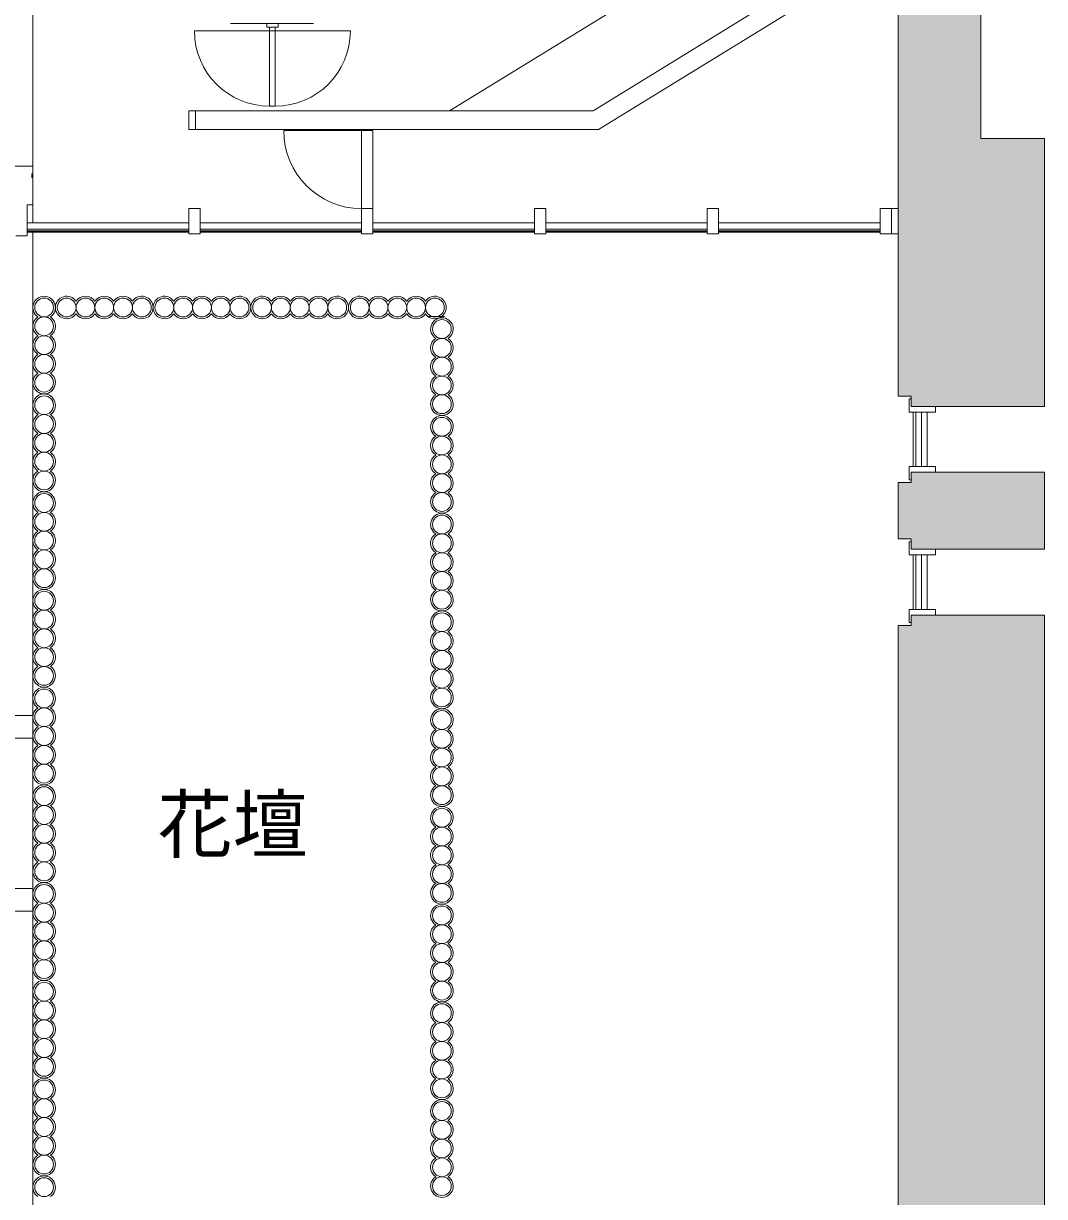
# Model space of a CAD drawing. Units: millimetres, scale not verified. Extents: x -61855 to 52913, y -114842 to -21833.
# Drawn here: x 19148 to 24583, y -103028 to -96787 of the extents above; entities that cross this region are included whole.
import ezdxf
from ezdxf.enums import TextEntityAlignment as Align

# ---------------------------------------------------------------- set-up
doc = ezdxf.new("R2010")
doc.units = ezdxf.units.MM
doc.header["$LTSCALE"] = 200
for name, color, linetype, lineweight in [('0-1_躯体', 7, 'Continuous', 9), ('0-2_建具', 7, 'Continuous', 9), ('0-5_設備機器', 7, 'Continuous', 9), ('0-9', 2, 'Continuous', 5)]:
    doc.layers.add(name, color=color, linetype=linetype, lineweight=lineweight)
doc.layers.add('0-4_室名', color=7, linetype='Continuous')
doc.styles.add('・', font='')
doc.styles.get('・').set_extended_font_data('・')

msp = doc.modelspace()

# ---------------------------------------------------------------- linework, layer by layer
at = {"layer": '0-1_躯体'}
for p, q in [((23803.2, -98770), (23803.2, -88490)), ((24243.2, -97400), (24243.2, -95000)), ((24243.2, -97400), (24583.2, -97400)), ((24583.2, -97840), (24583.2, -97400)), ((24583.2, -98825), (24583.2, -97840)), ((23803.2, -98770), (23873.2, -98770)), ((23873.2, -98825), (23873.2, -98770)), ((23873.2, -98825), (24583.2, -98825)), ((23803.2, -99230), (23873.2, -99230)), ((23803.2, -99530), (23803.2, -99230)), ((23873.2, -99175), (24583.2, -99175)), ((23873.2, -99175), (23873.2, -99230)), ((24583.2, -99585), (24583.2, -99175)), ((23803.2, -99530), (23873.2, -99530)), ((23873.2, -99585), (23873.2, -99530)), ((23873.2, -99585), (24583.2, -99585)), ((23873.2, -99935), (24583.2, -99935)), ((23873.2, -99935), (23873.2, -99990)), ((24583.2, -105485), (24583.2, -99935)), ((23803.2, -99990), (23873.2, -99990)), ((23803.2, -106165), (23803.2, -99990))]:
    msp.add_line(p, q, dxfattribs=at)
at = {"layer": '0-1_躯体', "color": 9}
for points in [[(24243.2, -95000), (23803.2, -95000), (24243.2, -97400), (23803.2, -97400)], [(24583.2, -97400), (23803.2, -97400), (24583.2, -98770), (23803.2, -98770)], [(23873.2, -98770), (23873.2, -98825), (24583.2, -98770), (24583.2, -98825)], [(23803.2, -99230), (23803.2, -99530), (24583.2, -99230), (24583.2, -99530)], [(24583.2, -99175), (23873.2, -99175), (24583.2, -99230), (23873.2, -99230)], [(24583.2, -99585), (24583.2, -99530), (23873.2, -99585), (23873.2, -99530)], [(23873.2, -99990), (24583.2, -99990), (23873.2, -99935), (24583.2, -99935)], [(23803.2, -106165), (24583.2, -106165), (23803.2, -99990), (24583.2, -99990)]]:
    msp.add_solid(points, dxfattribs=at)
at = {"layer": '0-2_建具'}
for p, q in [((19078.3, -97547.5), (19198.3, -97547.5)), ((19168.3, -97917.5), (19168.3, -97752.5)), ((20028.3, -97772.5), (20088.3, -97772.5)), ((20028.3, -97772.5), (20028.3, -97847.5)), ((20088.3, -97772.5), (20088.3, -97907.5)), ((21008.3, -97772.5), (20948.3, -97772.5)), ((20948.3, -97772.5), (20948.3, -97907.5)), ((21008.3, -97772.5), (21008.3, -97907.5)), ((21928.3, -97772.5), (21868.3, -97772.5)), ((21868.3, -97772.5), (21868.3, -97907.5)), ((21928.3, -97772.5), (21928.3, -97907.5)), ((22848.3, -97772.5), (22788.3, -97772.5)), ((22788.3, -97772.5), (22788.3, -97907.5)), ((22848.3, -97772.5), (22848.3, -97907.5)), ((23768.3, -97772.5), (23708.3, -97772.5)), ((23708.3, -97772.5), (23708.3, -97907.5)), ((23768.3, -97907.5), (23768.3, -97772.5)), ((23768.3, -97772.5), (23803.3, -97772.5)), ((23803.3, -97907.5), (23803.3, -97772.5)), ((20028.3, -97847.5), (19168.3, -97847.5)), ((20028.3, -97848.5), (19168.3, -97848.5)), ((20028.3, -97907.5), (20028.3, -97847.5)), ((20088.3, -97847.5), (20948.3, -97847.5)), ((20948.3, -97848.5), (20088.3, -97848.5)), ((21008.3, -97847.5), (21868.3, -97847.5)), ((21868.3, -97848.5), (21008.3, -97848.5)), ((21928.3, -97847.5), (22788.3, -97847.5)), ((22788.3, -97848.5), (21928.3, -97848.5)), ((22848.3, -97847.5), (23708.3, -97847.5)), ((23708.3, -97848.5), (22848.3, -97848.5)), ((19168.3, -97917.5), (19108.3, -97917.5)), ((20028.3, -97882.5), (19168.3, -97882.5)), ((20028.3, -97891.5), (19168.3, -97891.5)), ((20028.3, -97892.5), (19168.3, -97892.5)), ((20028.3, -97897.5), (19168.3, -97897.5)), ((20028.3, -97907.5), (20088.3, -97907.5)), ((20948.3, -97882.5), (20088.3, -97882.5)), ((20948.3, -97891.5), (20088.3, -97891.5)), ((20948.3, -97892.5), (20088.3, -97892.5)), ((20088.3, -97897.5), (20088.3, -97907.5)), ((20948.3, -97897.5), (20088.3, -97897.5)), ((21008.3, -97907.5), (20948.3, -97907.5)), ((21868.3, -97882.5), (21008.3, -97882.5)), ((21868.3, -97891.5), (21008.3, -97891.5)), ((21868.3, -97892.5), (21008.3, -97892.5)), ((21008.3, -97897.5), (21008.3, -97907.5)), ((21868.3, -97897.5), (21008.3, -97897.5)), ((21928.3, -97907.5), (21868.3, -97907.5)), ((22788.3, -97882.5), (21928.3, -97882.5)), ((22788.3, -97891.5), (21928.3, -97891.5)), ((22788.3, -97892.5), (21928.3, -97892.5)), ((21928.3, -97897.5), (21928.3, -97907.5)), ((22788.3, -97897.5), (21928.3, -97897.5)), ((22848.3, -97907.5), (22788.3, -97907.5)), ((23708.3, -97882.5), (22848.3, -97882.5)), ((23708.3, -97891.5), (22848.3, -97891.5)), ((23708.3, -97892.5), (22848.3, -97892.5)), ((22848.3, -97897.5), (22848.3, -97907.5)), ((23708.3, -97897.5), (22848.3, -97897.5)), ((23768.3, -97907.5), (23708.3, -97907.5)), ((23768.3, -97907.5), (23803.3, -97907.5)), ((23863.2, -98785), (23863.2, -98855)), ((23863.2, -98785), (23873.2, -98785)), ((23873.2, -98785), (23873.2, -98825)), ((24003.2, -98825), (23873.2, -98825)), ((23883.2, -98855), (23883.2, -99000)), ((23898.2, -98855), (23898.2, -99000)), ((23928.2, -98855), (23928.2, -99000)), ((23958.2, -98855), (23958.2, -99000)), ((23883.2, -99145), (23883.2, -99000)), ((23898.2, -99145), (23898.2, -99000)), ((23928.2, -99145), (23928.2, -99000)), ((23958.2, -99145), (23958.2, -99000)), ((24003.2, -99145), (23863.2, -99145)), ((23863.2, -99145), (23863.2, -99215)), ((24003.2, -99175), (24003.2, -99145)), ((23863.2, -99215), (23873.2, -99215)), ((23863.2, -99545), (23863.2, -99615)), ((23863.2, -99545), (23873.2, -99545)), ((23873.2, -99545), (23873.2, -99585)), ((24003.2, -99585), (23873.2, -99585)), ((23883.2, -99615), (23883.2, -99760)), ((23898.2, -99615), (23898.2, -99760)), ((23928.2, -99615), (23928.2, -99760)), ((23958.2, -99615), (23958.2, -99760)), ((23883.2, -99905), (23883.2, -99760)), ((23898.2, -99905), (23898.2, -99760)), ((23928.2, -99905), (23928.2, -99760)), ((23958.2, -99905), (23958.2, -99760)), ((24003.2, -99905), (23863.2, -99905)), ((23863.2, -99905), (23863.2, -99975)), ((24003.2, -99935), (24003.2, -99905)), ((23863.2, -99975), (23873.2, -99975))]:
    msp.add_line(p, q, dxfattribs=at)
for points in [[(19198.3, -97547.5), (19198.3, -97587.5), (19193.3, -97587.5), (19193.3, -97607.5), (19198.3, -97607.5), (19198.3, -97752.5), (19168.3, -97752.5)], [(24003.2, -98825), (24003.2, -98855), (23863.2, -98855)], [(24003.2, -99175), (23873.2, -99175), (23873.2, -99215)], [(24003.2, -99585), (24003.2, -99615), (23863.2, -99615)], [(24003.2, -99935), (23873.2, -99935), (23873.2, -99975)]]:
    msp.add_lwpolyline(points, dxfattribs=at)
at = {"layer": '0-5_設備機器'}
for p, q in [((23703.2, -95847.1), (21416, -97252.5)), ((23703.2, -96316.5), (22180, -97252.5)), ((23803.2, -96372.5), (22208.3, -97352.5)), ((20250.6, -96787.5), (20692.8, -96787.5)), ((20443.3, -96787.5), (20443.3, -96807.5)), ((20503.3, -96787.5), (20503.3, -96807.5)), ((20443.3, -96807.5), (20503.3, -96807.5)), ((20458.3, -96827.5), (20458.3, -96807.5)), ((20458.3, -96827.5), (20488.3, -96827.5)), ((20458.3, -96827.5), (20458.3, -97227.5)), ((20488.3, -96827.5), (20488.3, -96807.5)), ((20488.3, -96827.5), (20488.3, -97225.8)), ((20458.3, -97227.5), (20488.3, -97227.5)), ((22180, -97252.5), (20028.3, -97252.5)), ((20028.3, -97352.5), (20028.3, -97252.5)), ((20063.3, -97352.5), (20063.3, -97252.5)), ((22208.3, -97352.5), (20028.3, -97352.5)), ((20948.3, -97772.5), (20948.3, -97357.5)), ((21008.3, -97357.5), (20948.3, -97357.5)), ((21008.3, -97772.5), (21008.3, -97357.5)), ((21008.3, -97772.5), (20948.3, -97772.5))]:
    msp.add_line(p, q, dxfattribs=at)
at = {"layer": '0-5_設備機器', "color": 4, "lineweight": 5}
for p, q in [((20458.3, -96827.5), (20058.3, -96827.5)), ((20488.3, -96827.5), (20888.3, -96827.5)), ((20948.3, -97357.5), (20533.3, -97357.5))]:
    msp.add_line(p, q, dxfattribs=at)
for centre, radius, start, end in [((20458.3, -96827.5), 400, 180, 270), ((20488.3, -96827.5), 400, 270, 0), ((20948.3, -97357.5), 415, 180, 270)]:
    msp.add_arc(centre, radius, start, end, dxfattribs=at)
at = {"layer": '0-9', "color": 7, "lineweight": 9}
for p, q in [((19198.3, -85327.5), (19198.3, -97847.5)), ((19198.3, -97897.5), (19198.3, -104480.1)), ((19198.3, -98214.5), (19198.3, -102968.9)), ((21389.7, -98347.1), (21300, -98347.1)), ((19198.3, -100470), (7118.3, -100470)), ((18871.2, -100590), (19198.3, -100590)), ((18884.3, -101390), (19198.3, -101390)), ((19198.3, -101510), (7118.3, -101510))]:
    msp.add_line(p, q, dxfattribs=at)
for centre in [(19258.3, -98298.5), (19378.3, -98298.5), (19478.3, -98298.5), (19578.3, -98298.5), (19678.3, -98298.5), (19778.3, -98298.5), (19898.3, -98298.5), (19998.3, -98298.5), (20098.3, -98298.5), (20198.3, -98298.5), (20298.3, -98298.5), (20418.3, -98298.5), (20518.3, -98298.5), (20618.3, -98298.5), (20718.3, -98298.5), (20818.3, -98298.5), (20938.3, -98298.5), (21038.3, -98298.5), (21138.3, -98298.5), (21238.3, -98298.5), (21338.3, -98298.5), (19258.3, -98398.5), (21375.6, -98413.1), (19258.3, -98498.5), (21375.6, -98513.1), (19258.3, -98598.5), (21375.6, -98613.1), (19258.3, -98698.5), (21375.6, -98713.1), (19258.3, -98818.5), (21375.6, -98813.1), (19258.3, -98918.5), (21375.6, -98933.1), (19258.3, -99018.5), (21375.6, -99033.1), (19258.3, -99118.5), (21375.6, -99133.1), (19258.3, -99218.5), (21375.6, -99233.1), (19258.3, -99338.5), (21375.6, -99333.1), (19258.3, -99438.5), (21375.6, -99453.1), (19258.3, -99538.5), (21375.6, -99553.1), (19258.3, -99638.5), (21375.6, -99653.1), (19258.3, -99738.5), (21375.6, -99753.1), (19258.3, -99858.5), (21375.6, -99853.1), (19258.3, -99958.5), (21375.6, -99973.1), (19258.3, -100058.5), (21375.6, -100073.1), (19258.3, -100158.5), (21375.6, -100173.1), (19258.3, -100258.5), (21375.6, -100273.1), (19258.3, -100378.5), (21375.6, -100373.1), (19258.3, -100478.5), (21375.6, -100493.1), (19258.3, -100578.5), (21375.6, -100593.1), (19258.3, -100678.5), (21375.6, -100693.1), (19258.3, -100778.5), (21375.6, -100793.1), (19258.3, -100898.5), (21375.6, -100893.1), (19258.3, -100998.5), (21375.6, -101013.1), (19258.3, -101098.5), (21375.6, -101113.1), (19258.3, -101198.5), (21375.6, -101213.1), (19258.3, -101298.5), (21375.6, -101313.1), (19258.3, -101418.5), (21375.6, -101413.1), (19258.3, -101518.5), (21375.6, -101533.1), (19258.3, -101618.5), (21375.6, -101633.1), (19258.3, -101718.5), (21375.6, -101733.1), (19258.3, -101818.5), (21375.6, -101833.1), (19258.3, -101938.5), (21375.6, -101933.1), (19258.3, -102038.5), (21375.6, -102053.1), (19258.3, -102138.5), (21375.6, -102153.1), (19258.3, -102238.5), (21375.6, -102253.1), (19258.3, -102338.5), (21375.6, -102353.1), (19258.3, -102458.5), (21375.6, -102453.1), (19258.3, -102558.5), (21375.6, -102573.1), (19258.3, -102658.5), (21375.6, -102673.1), (19258.3, -102758.5), (21375.6, -102773.1), (19258.3, -102858.5), (21375.6, -102873.1), (19258.3, -102978.5), (21375.6, -102973.1)]:
    msp.add_circle(centre, 50, dxfattribs=at)
for centre, start, end in [((19258.3, -98298.5), 303.55731, 236.44269), ((19378.3, -98298.5), 33.55731, 326.44269), ((19478.3, -98298.5), 33.55731, 146.44269), ((19578.3, -98298.5), 33.55731, 146.44269), ((19678.3, -98298.5), 33.55731, 146.44269), ((19778.3, -98298.5), 213.55731, 146.44269), ((19898.3, -98298.5), 33.55731, 326.44269), ((19998.3, -98298.5), 33.55731, 146.44269), ((20098.3, -98298.5), 33.55731, 146.44269), ((20198.3, -98298.5), 33.55731, 146.44269), ((20298.3, -98298.5), 213.55731, 146.44269), ((20418.3, -98298.5), 33.55731, 326.44269), ((20518.3, -98298.5), 33.55731, 146.44269), ((20618.3, -98298.5), 33.55731, 146.44269), ((20718.3, -98298.5), 33.55731, 146.44269), ((20818.3, -98298.5), 213.55731, 146.44269), ((20938.3, -98298.5), 33.55731, 326.44269), ((21038.3, -98298.5), 33.55731, 146.44269), ((21138.3, -98298.5), 33.55731, 146.44269), ((21238.3, -98298.5), 33.55731, 146.44269), ((21338.3, -98298.5), 213.55731, 146.44269), ((19258.3, -98398.5), 123.55731, 236.44269), ((19258.3, -98398.5), 303.55731, 56.44269), ((19478.3, -98298.5), 213.55731, 326.44269), ((19578.3, -98298.5), 213.55731, 326.44269), ((19678.3, -98298.5), 213.55731, 326.44269), ((19998.3, -98298.5), 213.55731, 326.44269), ((20098.3, -98298.5), 213.55731, 326.44269), ((20198.3, -98298.5), 213.55731, 326.44269), ((20518.3, -98298.5), 213.55731, 326.44269), ((20618.3, -98298.5), 213.55731, 326.44269), ((20718.3, -98298.5), 213.55731, 326.44269), ((21038.3, -98298.5), 213.55731, 326.44269), ((21138.3, -98298.5), 213.55731, 326.44269), ((21238.3, -98298.5), 213.55731, 326.44269), ((21375.6, -98413.1), 303.55731, 236.44269), ((19258.3, -98498.5), 123.55731, 236.44269), ((19258.3, -98498.5), 303.55731, 56.44269), ((21375.6, -98513.1), 123.55731, 236.44269), ((21375.6, -98513.1), 303.55731, 56.44269), ((19258.3, -98598.5), 123.55731, 236.44269), ((19258.3, -98598.5), 303.55731, 56.44269), ((21375.6, -98613.1), 123.55731, 236.44269), ((21375.6, -98613.1), 303.55731, 56.44269), ((19258.3, -98698.5), 123.55731, 56.44269), ((21375.6, -98713.1), 123.55731, 236.44269), ((21375.6, -98713.1), 303.55731, 56.44269), ((19258.3, -98818.5), 303.55731, 236.44269), ((21375.6, -98813.1), 123.55731, 56.44269), ((19258.3, -98918.5), 123.55731, 236.44269), ((19258.3, -98918.5), 303.55731, 56.44269), ((21375.6, -98933.1), 303.55731, 236.44269), ((19258.3, -99018.5), 123.55731, 236.44269), ((19258.3, -99018.5), 303.55731, 56.44269), ((21375.6, -99033.1), 123.55731, 236.44269), ((21375.6, -99033.1), 303.55731, 56.44269), ((19258.3, -99118.5), 123.55731, 236.44269), ((19258.3, -99118.5), 303.55731, 56.44269), ((21375.6, -99133.1), 123.55731, 236.44269), ((21375.6, -99133.1), 303.55731, 56.44269), ((19258.3, -99218.5), 123.55731, 56.44269), ((21375.6, -99233.1), 123.55731, 236.44269), ((21375.6, -99233.1), 303.55731, 56.44269), ((19258.3, -99338.5), 303.55731, 236.44269), ((21375.6, -99333.1), 123.55731, 56.44269), ((19258.3, -99438.5), 123.55731, 236.44269), ((19258.3, -99438.5), 303.55731, 56.44269), ((21375.6, -99453.1), 303.55731, 236.44269), ((19258.3, -99538.5), 123.55731, 236.44269), ((19258.3, -99538.5), 303.55731, 56.44269), ((21375.6, -99553.1), 123.55731, 236.44269), ((21375.6, -99553.1), 303.55731, 56.44269), ((19258.3, -99638.5), 123.55731, 236.44269), ((19258.3, -99638.5), 303.55731, 56.44269), ((21375.6, -99653.1), 123.55731, 236.44269), ((21375.6, -99653.1), 303.55731, 56.44269), ((19258.3, -99738.5), 123.55731, 56.44269), ((21375.6, -99753.1), 123.55731, 236.44269), ((21375.6, -99753.1), 303.55731, 56.44269), ((19258.3, -99858.5), 303.55731, 236.44269), ((21375.6, -99853.1), 123.55731, 56.44269), ((19258.3, -99958.5), 123.55731, 236.44269), ((19258.3, -99958.5), 303.55731, 56.44269), ((21375.6, -99973.1), 303.55731, 236.44269), ((19258.3, -100058.5), 123.55731, 236.44269), ((19258.3, -100058.5), 303.55731, 56.44269), ((21375.6, -100073.1), 123.55731, 236.44269), ((21375.6, -100073.1), 303.55731, 56.44269), ((19258.3, -100158.5), 123.55731, 236.44269), ((19258.3, -100158.5), 303.55731, 56.44269), ((21375.6, -100173.1), 123.55731, 236.44269), ((21375.6, -100173.1), 303.55731, 56.44269), ((19258.3, -100258.5), 123.55731, 56.44269), ((21375.6, -100273.1), 123.55731, 236.44269), ((21375.6, -100273.1), 303.55731, 56.44269), ((19258.3, -100378.5), 303.55731, 236.44269), ((21375.6, -100373.1), 123.55731, 56.44269), ((19258.3, -100478.5), 123.55731, 236.44269), ((19258.3, -100478.5), 303.55731, 56.44269), ((21375.6, -100493.1), 303.55731, 236.44269), ((19258.3, -100578.5), 123.55731, 236.44269), ((19258.3, -100578.5), 303.55731, 56.44269), ((21375.6, -100593.1), 123.55731, 236.44269), ((21375.6, -100593.1), 303.55731, 56.44269), ((19258.3, -100678.5), 123.55731, 236.44269), ((19258.3, -100678.5), 303.55731, 56.44269), ((21375.6, -100693.1), 123.55731, 236.44269), ((21375.6, -100693.1), 303.55731, 56.44269), ((19258.3, -100778.5), 123.55731, 56.44269), ((21375.6, -100793.1), 123.55731, 236.44269), ((21375.6, -100793.1), 303.55731, 56.44269), ((19258.3, -100898.5), 303.55731, 236.44269), ((21375.6, -100893.1), 123.55731, 56.44269), ((19258.3, -100998.5), 123.55731, 236.44269), ((19258.3, -100998.5), 303.55731, 56.44269), ((21375.6, -101013.1), 303.55731, 236.44269), ((19258.3, -101098.5), 123.55731, 236.44269), ((19258.3, -101098.5), 303.55731, 56.44269), ((21375.6, -101113.1), 123.55731, 236.44269), ((21375.6, -101113.1), 303.55731, 56.44269), ((19258.3, -101198.5), 123.55731, 236.44269), ((19258.3, -101198.5), 303.55731, 56.44269), ((21375.6, -101213.1), 123.55731, 236.44269), ((21375.6, -101213.1), 303.55731, 56.44269), ((19258.3, -101298.5), 123.55731, 56.44269), ((21375.6, -101313.1), 123.55731, 236.44269), ((21375.6, -101313.1), 303.55731, 56.44269), ((19258.3, -101418.5), 303.55731, 236.44269), ((21375.6, -101413.1), 123.55731, 56.44269), ((19258.3, -101518.5), 123.55731, 236.44269), ((19258.3, -101518.5), 303.55731, 56.44269), ((21375.6, -101533.1), 303.55731, 236.44269), ((19258.3, -101618.5), 123.55731, 236.44269), ((19258.3, -101618.5), 303.55731, 56.44269), ((21375.6, -101633.1), 123.55731, 236.44269), ((21375.6, -101633.1), 303.55731, 56.44269), ((19258.3, -101718.5), 123.55731, 236.44269), ((19258.3, -101718.5), 303.55731, 56.44269), ((21375.6, -101733.1), 123.55731, 236.44269), ((21375.6, -101733.1), 303.55731, 56.44269), ((19258.3, -101818.5), 123.55731, 56.44269), ((21375.6, -101833.1), 123.55731, 236.44269), ((21375.6, -101833.1), 303.55731, 56.44269), ((19258.3, -101938.5), 303.55731, 236.44269), ((21375.6, -101933.1), 123.55731, 56.44269), ((19258.3, -102038.5), 123.55731, 236.44269), ((19258.3, -102038.5), 303.55731, 56.44269), ((21375.6, -102053.1), 303.55731, 236.44269), ((19258.3, -102138.5), 123.55731, 236.44269), ((19258.3, -102138.5), 303.55731, 56.44269), ((21375.6, -102153.1), 123.55731, 236.44269), ((21375.6, -102153.1), 303.55731, 56.44269), ((19258.3, -102238.5), 123.55731, 236.44269), ((19258.3, -102238.5), 303.55731, 56.44269), ((21375.6, -102253.1), 123.55731, 236.44269), ((21375.6, -102253.1), 303.55731, 56.44269), ((19258.3, -102338.5), 123.55731, 56.44269), ((21375.6, -102353.1), 123.55731, 236.44269), ((21375.6, -102353.1), 303.55731, 56.44269), ((19258.3, -102458.5), 303.55731, 236.44269), ((21375.6, -102453.1), 123.55731, 56.44269), ((19258.3, -102558.5), 123.55731, 236.44269), ((19258.3, -102558.5), 303.55731, 56.44269), ((21375.6, -102573.1), 303.55731, 236.44269), ((19258.3, -102658.5), 123.55731, 236.44269), ((19258.3, -102658.5), 303.55731, 56.44269), ((21375.6, -102673.1), 123.55731, 236.44269), ((21375.6, -102673.1), 303.55731, 56.44269), ((19258.3, -102758.5), 123.55731, 236.44269), ((19258.3, -102758.5), 303.55731, 56.44269), ((21375.6, -102773.1), 123.55731, 236.44269), ((21375.6, -102773.1), 303.55731, 56.44269), ((19258.3, -102858.5), 123.55731, 56.44269), ((21375.6, -102873.1), 123.55731, 236.44269), ((21375.6, -102873.1), 303.55731, 56.44269), ((19258.3, -102978.5), 303.55731, 236.44269), ((21375.6, -102973.1), 123.55731, 56.44269)]:
    msp.add_arc(centre, 60, start, end, dxfattribs=at)

# ---------------------------------------------------------------- texts
at = {"layer": '0-4_室名', "style": '・'}
msp.add_text('花壇', height=293.3, dxfattribs=at).set_placement((19861.7, -101282.8), align=Align.BOTTOM_LEFT)

doc.saveas('drawing.dxf')
